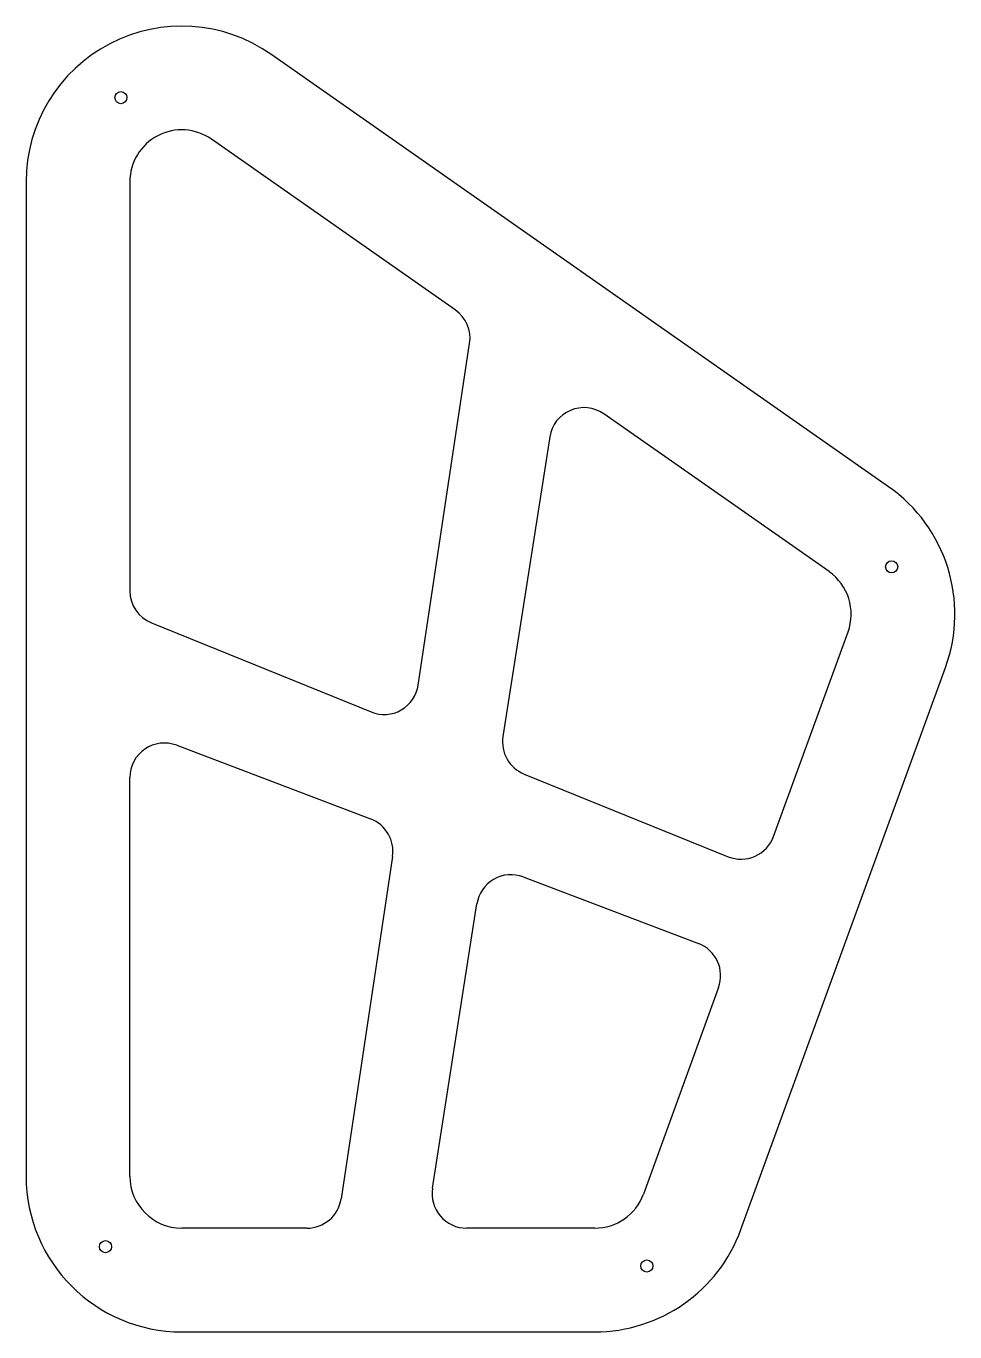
# Model space of a CAD drawing. Header units: millimetres. Extents: x -30264 to -29727, y -1216 to -460.
import ezdxf

# ---------------------------------------------------------------- set-up
doc = ezdxf.new("R2010")
doc.units = ezdxf.units.MM

msp = doc.modelspace()

# ---------------------------------------------------------------- linework, layer by layer
at = {"color": 7, "linetype": 'Continuous', "lineweight": 25}
for p, q in [((-29765.48, -726.68), (-30122.72, -476.54)), ((-30016.1, -624.45), (-30157.14, -525.69)), ((-30264.34, -550.26), (-30264.34, -1125.57)), ((-30204.34, -550.26), (-30204.34, -786.93)), ((-30037.48, -841.43), (-30007.79, -643.8)), ((-29799.9, -775.83), (-29930.22, -684.58)), ((-29961.45, -697.88), (-29988.51, -871.25)), ((-30191.86, -805.47), (-30064.77, -856.99)), ((-29831.98, -929), (-29788.91, -810.67)), ((-29850.88, -1156.35), (-29732.53, -831.19)), ((-30177.24, -876.26), (-30065.05, -918.88)), ((-30204.34, -1125.57), (-30204.34, -894.95)), ((-29976.26, -892.87), (-29858.29, -940.7)), ((-30052.37, -940.55), (-30082.11, -1138.54)), ((-29976.75, -952.42), (-29875.49, -990.88)), ((-30029.28, -1132.49), (-30003.62, -968.03)), ((-29863.8, -1016.42), (-29907.26, -1135.83)), ((-30101.89, -1155.57), (-30174.34, -1155.57)), ((-29935.45, -1155.57), (-30009.52, -1155.57)), ((-30174.34, -1215.57), (-29935.45, -1215.57))]:
    msp.add_line(p, q, dxfattribs=at)
for centre in [(-30209.49, -501.64), (-29763.7, -773.06), (-30218.42, -1166.28), (-29905.32, -1177.46)]:
    msp.add_circle(centre, 3.5, dxfattribs=at)
for centre, radius, start, end in [((-30174.34, -550.26), 90, 55, 180), ((-30174.34, -550.26), 30, 55, 180), ((-30027.57, -640.83), 20, 351.45656, 55), ((-29941.69, -700.96), 20, 55, 171.12916), ((-29817.1, -800.41), 90, 340, 55), ((-29817.1, -800.41), 30, 340, 55), ((-30184.34, -786.93), 20, 180, 247.93268), ((-30057.26, -838.45), 20, 247.93268, 351.45656), ((-30184.34, -894.95), 20, 69.19961, 180), ((-29968.75, -874.34), 20, 171.12916, 247.93268), ((-30072.15, -937.57), 20, 351.45656, 69.19961), ((-29850.78, -922.16), 20, 247.93268, 340), ((-29983.85, -971.11), 20, 69.19961, 171.12916), ((-29882.59, -1009.58), 20, 340, 69.19961), ((-30174.34, -1125.57), 90, 180, 270), ((-30174.34, -1125.57), 30, 180, 270), ((-30009.52, -1135.57), 20, 171.12916, 270), ((-30101.89, -1135.57), 20, 270, 351.45656), ((-29935.45, -1125.57), 30, 270, 340), ((-29935.45, -1125.57), 90, 270, 340)]:
    msp.add_arc(centre, radius, start, end, dxfattribs=at)

doc.saveas('drawing.dxf')
